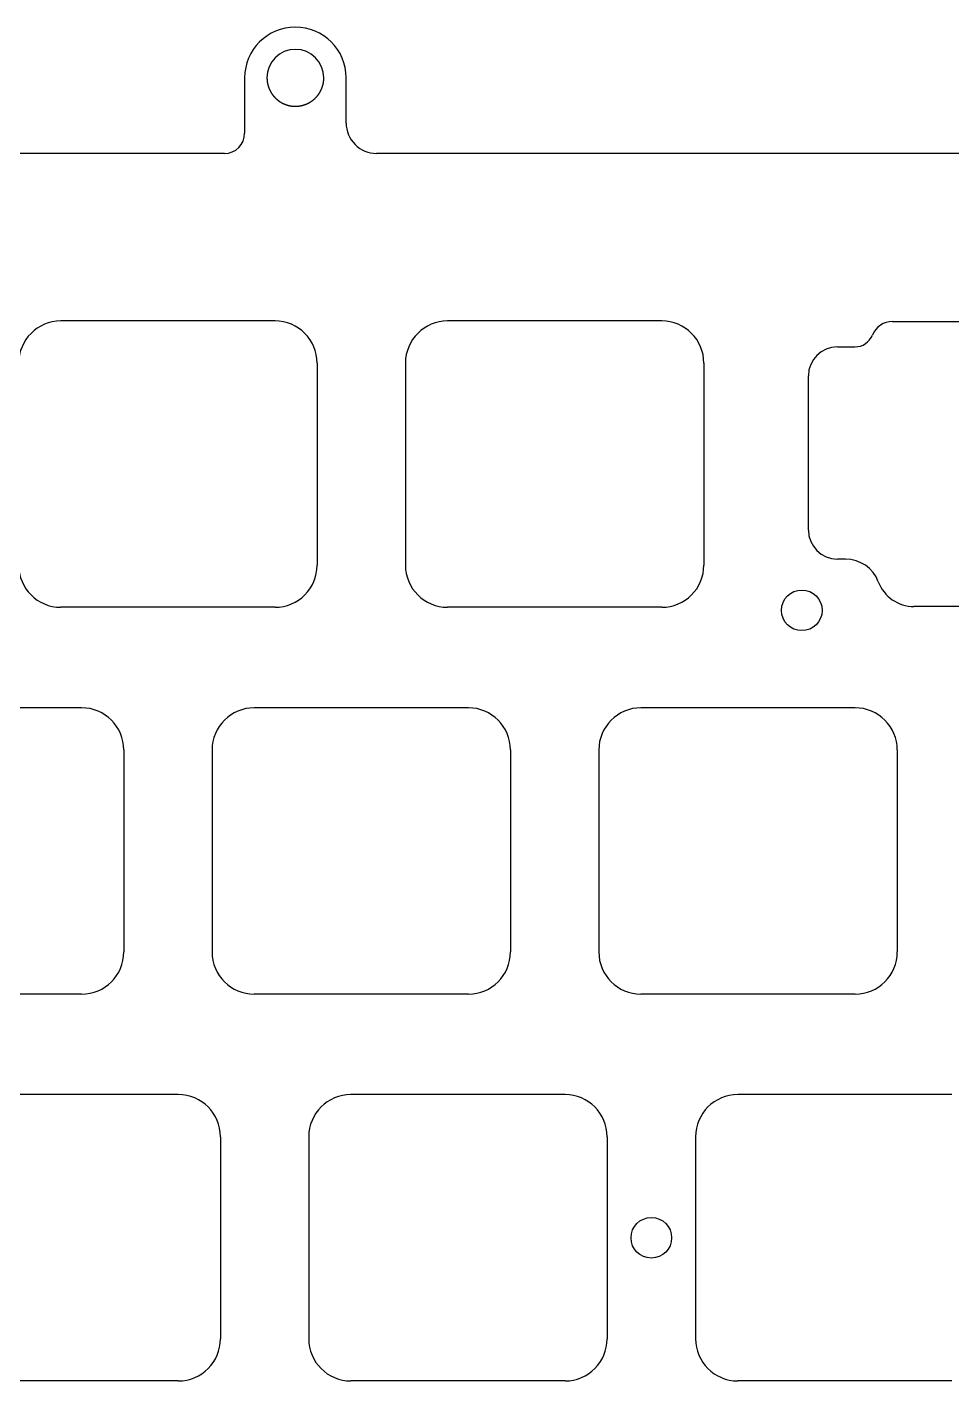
# Model space of a CAD drawing. Header units: millimetres. Extents: x -10 to 277, y -93 to 22.
# Drawn here: x 202.6 to 248.2, y -45.2 to 21.5 of the extents above; entities that cross this region are included whole.
import ezdxf

# ---------------------------------------------------------------- set-up
doc = ezdxf.new("R2010")
doc.units = ezdxf.units.MM
doc.layers.add('Edge.Cuts', color=53, linetype='CONTINUOUS', true_color=0xc8a339)

msp = doc.modelspace()

# ---------------------------------------------------------------- linework, layer by layer
at = {"layer": 'Edge.Cuts', "linetype": 'CONTINUOUS'}
for p, q in [((213.3295, 19.025023), (213.3295, 16.3)), ((214.4295, 19.025023), (214.42951, 19.019647)), ((214.42951, 19.019647), (214.42954, 19.01425)), ((214.42954, 19.01425), (214.429591, 19.008887)), ((214.429591, 19.008887), (214.429661, 19.003504)), ((214.429661, 19.003504), (214.429752, 18.998153)), ((214.429752, 18.998153), (214.429863, 18.992783)), ((214.429863, 18.992783), (214.429993, 18.987445)), ((214.429993, 18.987445), (214.430145, 18.982086)), ((214.430145, 18.982086), (214.430315, 18.976759)), ((214.430315, 18.976759), (214.430506, 18.971413)), ((214.430506, 18.971413), (214.430717, 18.966096)), ((214.430717, 18.966096), (214.430948, 18.960761)), ((214.430948, 18.960761), (214.431198, 18.955454)), ((214.431198, 18.955454), (214.43147, 18.950129)), ((214.43147, 18.950129), (214.43176, 18.944832)), ((214.43176, 18.944832), (214.432071, 18.939518)), ((214.432071, 18.939518), (214.432401, 18.93423)), ((214.432401, 18.93423), (214.432752, 18.928925)), ((214.432752, 18.928925), (214.433122, 18.923646)), ((214.433122, 18.923646), (214.433513, 18.91835)), ((214.433513, 18.91835), (214.433922, 18.913079)), ((214.433922, 18.913079), (214.434353, 18.907792)), ((214.434353, 18.907792), (214.434802, 18.902529)), ((214.434802, 18.902529), (214.435273, 18.89725)), ((214.435273, 18.89725), (214.435762, 18.891994)), ((214.435762, 18.891994), (214.436272, 18.886723)), ((214.436272, 18.886723), (214.436801, 18.881475)), ((214.436801, 18.881475), (214.437351, 18.876212)), ((214.437351, 18.876212), (214.437919, 18.87097)), ((214.437919, 18.87097), (214.43851, 18.865714)), ((214.43851, 18.865714), (214.439117, 18.86048)), ((214.439117, 18.86048), (214.439747, 18.85523)), ((214.439747, 18.85523), (214.440395, 18.850002)), ((214.440395, 18.850002), (214.441065, 18.844759)), ((214.441065, 18.844759), (214.441752, 18.839537)), ((214.441752, 18.839537), (214.442462, 18.8343)), ((214.442462, 18.8343), (214.443189, 18.829084)), ((214.443189, 18.829084), (214.443939, 18.823854)), ((214.443939, 18.823854), (214.444706, 18.818643)), ((214.444706, 18.818643), (214.445495, 18.813418)), ((214.445495, 18.813418), (214.446302, 18.808212)), ((214.446302, 18.808212), (214.447131, 18.802993)), ((214.447131, 18.802993), (214.447978, 18.797793)), ((214.447978, 18.797793), (214.448848, 18.792579)), ((214.448848, 18.792579), (214.449734, 18.787383)), ((214.449734, 18.787383), (214.450644, 18.782174)), ((214.450644, 18.782174), (214.45157, 18.776983)), ((214.45157, 18.776983), (214.45252, 18.771779)), ((214.45252, 18.771779), (214.453486, 18.766592)), ((214.453486, 18.766592), (214.454476, 18.761393)), ((214.454476, 18.761393), (214.455483, 18.75621)), ((214.455483, 18.75621), (214.456512, 18.751016)), ((214.456512, 18.751016), (214.457559, 18.745837)), ((214.457559, 18.745837), (214.458629, 18.740646)), ((214.458629, 18.740646), (214.459716, 18.735471)), ((214.459716, 18.735471), (214.460827, 18.730285)), ((214.460827, 18.730285), (214.461954, 18.725113)), ((214.461954, 18.725113), (214.463105, 18.719931)), ((214.463105, 18.719931), (214.464272, 18.714763)), ((214.464272, 18.714763), (214.465463, 18.709584)), ((214.465463, 18.709584), (214.466672, 18.704419)), ((214.466672, 18.704419), (214.467903, 18.699244)), ((214.467903, 18.699244), (214.469152, 18.694082)), ((214.469152, 18.694082), (214.470424, 18.68891)), ((214.470424, 18.68891), (214.471714, 18.683751)), ((214.471714, 18.683751), (214.473026, 18.678582)), ((214.473026, 18.678582), (214.474357, 18.673427)), ((214.474357, 18.673427), (214.47571, 18.66826)), ((217.182109, 18.663819), (217.184816, 18.674092)), ((217.184816, 18.674092), (217.187442, 18.68437)), ((217.187442, 18.68437), (217.189987, 18.694653)), ((217.189987, 18.694653), (217.192451, 18.704941)), ((217.192451, 18.704941), (217.194835, 18.715235)), ((217.194835, 18.715235), (217.197138, 18.725534)), ((217.197138, 18.725534), (217.199361, 18.73584)), ((217.199361, 18.73584), (217.201505, 18.746152)), ((217.201505, 18.746152), (217.203568, 18.75647)), ((217.203568, 18.75647), (217.205552, 18.766796)), ((217.205552, 18.766796), (217.207456, 18.777129)), ((217.207456, 18.777129), (217.20928, 18.78747)), ((217.20928, 18.78747), (217.211026, 18.797819)), ((217.211026, 18.797819), (217.212692, 18.808177)), ((217.212692, 18.808177), (217.214279, 18.818543)), ((217.214279, 18.818543), (217.215787, 18.828919)), ((217.215787, 18.828919), (217.217216, 18.839305)), ((217.217216, 18.839305), (217.218567, 18.849701)), ((217.218567, 18.849701), (217.219838, 18.860108)), ((217.219838, 18.860108), (217.221031, 18.870527)), ((217.221031, 18.870527), (217.222146, 18.880957)), ((217.222146, 18.880957), (217.223181, 18.891399)), ((217.223181, 18.891399), (217.224139, 18.901855)), ((217.224139, 18.901855), (217.225017, 18.912324)), ((217.225017, 18.912324), (217.225817, 18.922807)), ((217.225817, 18.922807), (217.226539, 18.933305)), ((217.226539, 18.933305), (217.227182, 18.943818)), ((217.227182, 18.943818), (217.227747, 18.954348)), ((217.227747, 18.954348), (217.228233, 18.964895)), ((217.228233, 18.964895), (217.22864, 18.97546)), ((217.22864, 18.97546), (217.228969, 18.986044)), ((217.228969, 18.986044), (217.229219, 18.996647)), ((217.229219, 18.996647), (217.22939, 19.007272)), ((217.22939, 19.007272), (217.229482, 19.017919)), ((217.229482, 19.017919), (217.2295, 19.025023)), ((218.3295, 16.8), (218.3295, 19.025023)), ((214.47571, 18.66826), (214.477081, 18.663107)), ((214.477081, 18.663107), (214.478476, 18.657944)), ((214.478476, 18.657944), (214.479887, 18.652793)), ((214.479887, 18.652793), (214.481323, 18.647633)), ((214.481323, 18.647633), (214.482776, 18.642484)), ((214.482776, 18.642484), (214.484252, 18.637326)), ((214.484252, 18.637326), (214.4855, 18.633023)), ((214.4855, 18.633023), (214.486993, 18.627938)), ((214.486993, 18.627938), (214.488511, 18.622844)), ((214.488511, 18.622844), (214.490043, 18.617769)), ((214.490043, 18.617769), (214.4916, 18.612685)), ((214.4916, 18.612685), (214.493171, 18.607621)), ((214.493171, 18.607621), (214.494766, 18.602548)), ((214.494766, 18.602548), (214.496376, 18.597495)), ((214.496376, 18.597495), (214.498009, 18.592433)), ((214.498009, 18.592433), (214.499657, 18.587392)), ((214.499657, 18.587392), (214.501329, 18.582343)), ((214.501329, 18.582343), (214.503016, 18.577314)), ((214.503016, 18.577314), (214.504726, 18.572277)), ((214.504726, 18.572277), (214.506451, 18.567261)), ((214.506451, 18.567261), (214.508199, 18.562238)), ((214.508199, 18.562238), (214.509961, 18.557235)), ((214.509961, 18.557235), (214.511748, 18.552225)), ((214.511748, 18.552225), (214.513548, 18.547236)), ((214.513548, 18.547236), (214.515372, 18.542241)), ((214.515372, 18.542241), (214.517209, 18.537266)), ((214.517209, 18.537266), (214.519071, 18.532285)), ((214.519071, 18.532285), (214.520946, 18.527324)), ((214.520946, 18.527324), (214.522845, 18.522358)), ((214.522845, 18.522358), (214.524757, 18.517413)), ((214.524757, 18.517413), (214.526693, 18.512462)), ((214.526693, 18.512462), (214.528643, 18.507532)), ((214.528643, 18.507532), (214.530616, 18.502597)), ((214.530616, 18.502597), (214.532603, 18.497683)), ((214.532603, 18.497683), (214.534613, 18.492764)), ((214.534613, 18.492764), (214.536636, 18.487865)), ((214.536636, 18.487865), (214.538683, 18.482963)), ((214.538683, 18.482963), (214.540743, 18.478081)), ((214.540743, 18.478081), (214.542827, 18.473195)), ((214.542827, 18.473195), (214.544923, 18.468329)), ((214.544923, 18.468329), (214.547043, 18.46346)), ((214.547043, 18.46346), (214.549176, 18.458612)), ((214.549176, 18.458612), (214.551333, 18.45376)), ((214.551333, 18.45376), (214.553502, 18.448929)), ((214.553502, 18.448929), (214.555695, 18.444095)), ((214.555695, 18.444095), (214.5579, 18.439281)), ((214.5579, 18.439281), (214.560129, 18.434465)), ((214.560129, 18.434465), (214.562371, 18.429669)), ((214.562371, 18.429669), (214.564635, 18.42487)), ((214.564635, 18.42487), (214.566913, 18.420092)), ((214.566913, 18.420092), (214.569214, 18.415312)), ((214.569214, 18.415312), (214.571527, 18.410552)), ((214.571527, 18.410552), (214.573863, 18.405791)), ((214.573863, 18.405791), (214.576212, 18.401049)), ((214.576212, 18.401049), (214.578584, 18.396306)), ((214.578584, 18.396306), (214.580969, 18.391583)), ((214.580969, 18.391583), (214.583376, 18.386859)), ((214.583376, 18.386859), (214.585796, 18.382155)), ((214.585796, 18.382155), (214.58824, 18.37745)), ((214.58824, 18.37745), (214.590695, 18.372765)), ((214.590695, 18.372765), (214.593173, 18.368078)), ((214.593173, 18.368078), (214.595664, 18.363412)), ((214.595664, 18.363412), (214.598178, 18.358746)), ((214.598178, 18.358746), (214.600704, 18.354099)), ((214.600704, 18.354099), (214.603253, 18.349452)), ((214.603253, 18.349452), (214.605813, 18.344825)), ((214.605813, 18.344825), (214.608398, 18.340197)), ((214.608398, 18.340197), (214.610993, 18.335589)), ((214.610993, 18.335589), (214.613612, 18.330982)), ((214.613612, 18.330982), (214.616243, 18.326394)), ((214.616243, 18.326394), (214.618897, 18.321806)), ((214.618897, 18.321806), (214.621563, 18.317238)), ((214.621563, 18.317238), (214.624252, 18.31267)), ((214.624252, 18.31267), (214.626952, 18.308122)), ((214.626952, 18.308122), (214.629676, 18.303575)), ((214.629676, 18.303575), (214.632411, 18.299046)), ((214.632411, 18.299046), (214.63517, 18.294519)), ((214.63517, 18.294519), (214.63794, 18.290011)), ((214.63794, 18.290011), (214.640733, 18.285505)), ((214.640733, 18.285505), (214.643537, 18.281017)), ((214.643537, 18.281017), (214.646365, 18.276531)), ((214.646365, 18.276531), (214.649204, 18.272063)), ((214.649204, 18.272063), (214.652066, 18.267598)), ((214.652066, 18.267598), (214.65494, 18.263151)), ((214.65494, 18.263151), (214.657836, 18.258706)), ((214.657836, 18.258706), (214.660744, 18.25428)), ((214.660744, 18.25428), (214.663675, 18.249856)), ((214.663675, 18.249856), (214.666618, 18.24545)), ((214.666618, 18.24545), (214.669583, 18.241047)), ((214.669583, 18.241047), (214.67256, 18.236662)), ((214.67256, 18.236662), (214.67556, 18.23228)), ((214.67556, 18.23228), (214.678572, 18.227916)), ((214.678572, 18.227916), (214.681606, 18.223554)), ((214.681606, 18.223554), (214.684651, 18.219211)), ((214.684651, 18.219211), (214.68772, 18.214871)), ((214.68772, 18.214871), (214.6908, 18.210549)), ((214.6908, 18.210549), (214.693902, 18.20623)), ((214.693902, 18.20623), (214.697017, 18.201929)), ((214.697017, 18.201929), (214.700154, 18.19763)), ((214.700154, 18.19763), (214.703302, 18.19335)), ((214.703302, 18.19335), (214.706473, 18.189074)), ((214.706473, 18.189074), (214.7095, 18.185023)), ((214.7095, 18.185023), (214.712627, 18.18087)), ((214.712627, 18.18087), (214.715777, 18.17672)), ((214.715777, 18.17672), (214.718944, 18.172582)), ((214.718944, 18.172582), (214.722133, 18.168447)), ((214.722133, 18.168447), (214.725338, 18.164323)), ((214.725338, 18.164323), (214.728566, 18.160204)), ((214.728566, 18.160204), (214.73181, 18.156097)), ((214.73181, 18.156097), (214.735075, 18.151994)), ((214.735075, 18.151994), (214.738357, 18.147904)), ((214.738357, 18.147904), (214.74166, 18.143818)), ((214.74166, 18.143818), (214.744979, 18.139745)), ((214.744979, 18.139745), (214.74832, 18.135678)), ((214.74832, 18.135678), (214.751675, 18.131623)), ((214.751675, 18.131623), (214.755052, 18.127574)), ((214.755052, 18.127574), (214.758443, 18.123539)), ((214.758443, 18.123539), (214.761856, 18.11951)), ((214.761856, 18.11951), (214.765283, 18.115495)), ((214.765283, 18.115495), (214.768732, 18.111486)), ((214.768732, 18.111486), (214.772194, 18.107492)), ((214.772194, 18.107492), (214.775677, 18.103503)), ((214.775677, 18.103503), (214.779174, 18.09953)), ((214.779174, 18.09953), (214.782692, 18.095564)), ((214.782692, 18.095564), (214.786222, 18.091613)), ((214.786222, 18.091613), (214.789774, 18.087669)), ((214.789774, 18.087669), (214.793338, 18.083741)), ((214.793338, 18.083741), (214.796923, 18.079819)), ((214.796923, 18.079819), (214.80052, 18.075915)), ((214.80052, 18.075915), (214.804138, 18.072017)), ((214.804138, 18.072017), (214.807767, 18.068136)), ((214.807767, 18.068136), (214.811417, 18.064263)), ((214.811417, 18.064263), (214.815078, 18.060406)), ((214.815078, 18.060406), (214.81876, 18.056558)), ((214.81876, 18.056558), (214.822453, 18.052727)), ((214.822453, 18.052727), (214.826166, 18.048904)), ((214.826166, 18.048904), (214.829889, 18.045098)), ((214.829889, 18.045098), (214.833633, 18.041301)), ((214.833633, 18.041301), (214.837387, 18.037522)), ((214.837387, 18.037522), (214.841161, 18.033751)), ((214.841161, 18.033751), (214.844945, 18.029999)), ((214.844945, 18.029999), (214.848748, 18.026256)), ((214.848748, 18.026256), (214.852562, 18.022531)), ((214.852562, 18.022531), (214.856395, 18.018814)), ((214.856395, 18.018814), (214.860237, 18.015117)), ((214.860237, 18.015117), (214.864098, 18.011429)), ((214.864098, 18.011429), (214.867969, 18.00776)), ((214.867969, 18.00776), (214.871859, 18.004101)), ((214.871859, 18.004101), (214.875757, 18.000461)), ((216.780325, 17.997754), (216.788112, 18.005012)), ((216.788112, 18.005012), (216.795845, 18.012328)), ((216.795845, 18.012328), (216.803521, 18.0197)), ((216.803521, 18.0197), (216.81114, 18.027128)), ((216.81114, 18.027128), (216.818701, 18.03461)), ((216.818701, 18.03461), (216.826202, 18.042146)), ((216.826202, 18.042146), (216.833644, 18.049735)), ((216.833644, 18.049735), (216.841024, 18.057375)), ((216.841024, 18.057375), (216.848342, 18.065066)), ((216.848342, 18.065066), (216.855597, 18.072806)), ((216.855597, 18.072806), (216.862788, 18.080595)), ((216.862788, 18.080595), (216.869914, 18.08843)), ((216.869914, 18.08843), (216.876973, 18.096311)), ((216.876973, 18.096311), (216.883965, 18.104237)), ((216.883965, 18.104237), (216.890889, 18.112205)), ((216.890889, 18.112205), (216.897743, 18.120216)), ((216.897743, 18.120216), (216.904527, 18.128266)), ((216.904527, 18.128266), (216.911239, 18.136356)), ((216.911239, 18.136356), (216.917879, 18.144483)), ((216.917879, 18.144483), (216.924445, 18.152646)), ((216.924445, 18.152646), (216.930936, 18.160843)), ((216.930936, 18.160843), (216.937352, 18.169073)), ((216.937352, 18.169073), (216.943691, 18.177335)), ((216.943691, 18.177335), (216.9495, 18.185023)), ((216.9495, 18.185023), (216.95583, 18.19353)), ((216.95583, 18.19353), (216.962092, 18.202078)), ((216.962092, 18.202078), (216.968286, 18.210669)), ((216.968286, 18.210669), (216.974411, 18.2193)), ((216.974411, 18.2193), (216.980468, 18.227973)), ((216.980468, 18.227973), (216.986457, 18.236687)), ((216.986457, 18.236687), (216.992377, 18.245443)), ((216.992377, 18.245443), (216.998228, 18.254239)), ((216.998228, 18.254239), (217.004011, 18.263075)), ((217.004011, 18.263075), (217.009725, 18.271953)), ((217.009725, 18.271953), (217.015371, 18.28087)), ((217.015371, 18.28087), (217.020947, 18.289828)), ((217.020947, 18.289828), (217.026455, 18.298826)), ((217.026455, 18.298826), (217.031893, 18.307863)), ((217.031893, 18.307863), (217.037262, 18.31694)), ((217.037262, 18.31694), (217.042562, 18.326057)), ((217.042562, 18.326057), (217.047793, 18.335212)), ((217.047793, 18.335212), (217.052953, 18.344406)), ((217.052953, 18.344406), (217.058045, 18.353638)), ((217.058045, 18.353638), (217.063066, 18.362909)), ((217.063066, 18.362909), (217.068017, 18.372218)), ((217.068017, 18.372218), (217.072898, 18.381564)), ((217.072898, 18.381564), (217.077708, 18.390947)), ((217.077708, 18.390947), (217.082448, 18.400367)), ((217.082448, 18.400367), (217.087117, 18.409824)), ((217.087117, 18.409824), (217.091715, 18.419316)), ((217.091715, 18.419316), (217.096242, 18.428845)), ((217.096242, 18.428845), (217.100697, 18.438408)), ((217.100697, 18.438408), (217.105081, 18.448006)), ((217.105081, 18.448006), (217.109392, 18.457639)), ((217.109392, 18.457639), (217.113632, 18.467305)), ((217.113632, 18.467305), (217.117799, 18.477004)), ((217.117799, 18.477004), (217.121894, 18.486736)), ((217.121894, 18.486736), (217.125915, 18.4965)), ((217.125915, 18.4965), (217.129864, 18.506295)), ((217.129864, 18.506295), (217.133739, 18.516121)), ((217.133739, 18.516121), (217.13754, 18.525976)), ((217.13754, 18.525976), (217.141268, 18.535861)), ((217.141268, 18.535861), (217.144921, 18.545775)), ((217.144921, 18.545775), (217.148499, 18.555716)), ((217.148499, 18.555716), (217.152002, 18.565684)), ((217.152002, 18.565684), (217.15543, 18.575677)), ((217.15543, 18.575677), (217.158783, 18.585696)), ((217.158783, 18.585696), (217.16206, 18.595739)), ((217.16206, 18.595739), (217.16526, 18.605804)), ((217.16526, 18.605804), (217.168384, 18.615891)), ((217.168384, 18.615891), (217.171431, 18.625999)), ((217.171431, 18.625999), (217.1735, 18.633023)), ((217.1735, 18.633023), (217.176451, 18.643284)), ((217.176451, 18.643284), (217.179321, 18.65355)), ((217.179321, 18.65355), (217.182109, 18.663819)), ((214.875757, 18.000461), (214.879675, 17.99683)), ((214.879675, 17.99683), (214.883601, 17.993219)), ((214.883601, 17.993219), (214.887546, 17.989618)), ((214.887546, 17.989618), (214.891499, 17.986036)), ((214.891499, 17.986036), (214.895471, 17.982465)), ((214.895471, 17.982465), (214.899451, 17.978914)), ((214.899451, 17.978914), (214.903449, 17.975372)), ((214.903449, 17.975372), (214.907455, 17.971852)), ((214.907455, 17.971852), (214.911479, 17.968341)), ((214.911479, 17.968341), (214.915511, 17.964851)), ((214.915511, 17.964851), (214.91956, 17.961371)), ((214.91956, 17.961371), (214.923617, 17.957912)), ((214.923617, 17.957912), (214.927692, 17.954464)), ((214.927692, 17.954464), (214.931773, 17.951037)), ((214.931773, 17.951037), (214.935873, 17.94762)), ((214.935873, 17.94762), (214.939979, 17.944224)), ((214.939979, 17.944224), (214.944103, 17.94084)), ((214.944103, 17.94084), (214.948233, 17.937476)), ((214.948233, 17.937476), (214.95238, 17.934124)), ((214.95238, 17.934124), (214.956534, 17.930793)), ((214.956534, 17.930793), (214.960705, 17.927474)), ((214.960705, 17.927474), (214.964882, 17.924176)), ((214.964882, 17.924176), (214.969076, 17.920889)), ((214.969076, 17.920889), (214.973275, 17.917624)), ((214.973275, 17.917624), (214.977492, 17.914371)), ((214.977492, 17.914371), (214.981714, 17.911139)), ((214.981714, 17.911139), (214.985953, 17.907919)), ((214.985953, 17.907919), (214.990197, 17.904721)), ((214.990197, 17.904721), (214.994458, 17.901535)), ((214.994458, 17.901535), (214.998724, 17.89837)), ((214.998724, 17.89837), (215.003007, 17.895218)), ((215.003007, 17.895218), (215.007293, 17.892088)), ((215.007293, 17.892088), (215.011597, 17.88897)), ((215.011597, 17.88897), (215.015905, 17.885874)), ((215.015905, 17.885874), (215.02023, 17.882791)), ((215.02023, 17.882791), (215.024558, 17.879729)), ((215.024558, 17.879729), (215.028904, 17.876681)), ((215.028904, 17.876681), (215.033252, 17.873654)), ((215.033252, 17.873654), (215.037618, 17.87064)), ((215.037618, 17.87064), (215.041986, 17.867648)), ((215.041986, 17.867648), (215.046372, 17.86467)), ((215.046372, 17.86467), (215.05076, 17.861713)), ((215.05076, 17.861713), (215.055165, 17.858769)), ((215.055165, 17.858769), (215.059572, 17.855848)), ((215.059572, 17.855848), (215.063996, 17.85294)), ((215.063996, 17.85294), (215.068423, 17.850054)), ((215.068423, 17.850054), (215.072866, 17.847182)), ((215.072866, 17.847182), (215.077311, 17.844331)), ((215.077311, 17.844331), (215.081773, 17.841495)), ((215.081773, 17.841495), (215.086237, 17.83868)), ((215.086237, 17.83868), (215.090716, 17.83588)), ((215.090716, 17.83588), (215.095199, 17.833101)), ((215.095199, 17.833101), (215.099696, 17.830336)), ((215.099696, 17.830336), (215.104196, 17.827594)), ((215.104196, 17.827594), (215.108712, 17.824866)), ((215.108712, 17.824866), (215.113229, 17.822159)), ((215.113229, 17.822159), (215.117762, 17.819467)), ((215.117762, 17.819467), (215.122297, 17.816797)), ((215.122297, 17.816797), (215.126847, 17.814141)), ((215.126847, 17.814141), (215.131399, 17.811508)), ((215.131399, 17.811508), (215.135966, 17.808889)), ((215.135966, 17.808889), (215.140535, 17.806292)), ((215.140535, 17.806292), (215.145119, 17.803709)), ((215.145119, 17.803709), (215.149704, 17.801149)), ((215.149704, 17.801149), (215.154305, 17.798603)), ((215.154305, 17.798603), (215.158907, 17.79608)), ((215.158907, 17.79608), (215.163523, 17.793571)), ((215.163523, 17.793571), (215.170676, 17.789729)), ((215.170676, 17.789729), (215.17532, 17.787264)), ((215.17532, 17.787264), (215.179977, 17.784814)), ((215.179977, 17.784814), (215.184646, 17.78238)), ((215.184646, 17.78238), (215.189328, 17.779963)), ((215.189328, 17.779963), (215.194021, 17.777562)), ((215.194021, 17.777562), (215.198727, 17.775177)), ((215.198727, 17.775177), (215.203443, 17.77281)), ((215.203443, 17.77281), (215.208172, 17.770458)), ((215.208172, 17.770458), (215.212911, 17.768124)), ((215.212911, 17.768124), (215.217663, 17.765806)), ((215.217663, 17.765806), (215.222424, 17.763505)), ((215.222424, 17.763505), (215.227197, 17.761221)), ((215.227197, 17.761221), (215.231979, 17.758955)), ((215.231979, 17.758955), (215.236774, 17.756705)), ((215.236774, 17.756705), (215.241576, 17.754474)), ((215.241576, 17.754474), (215.246391, 17.752258)), ((215.246391, 17.752258), (215.251214, 17.750062)), ((215.251214, 17.750062), (215.256048, 17.747882)), ((215.256048, 17.747882), (215.26089, 17.74572)), ((215.26089, 17.74572), (215.265744, 17.743575)), ((215.265744, 17.743575), (215.270604, 17.74145)), ((215.270604, 17.74145), (215.275476, 17.73934)), ((215.275476, 17.73934), (215.280354, 17.737251)), ((215.280354, 17.737251), (215.285243, 17.735178)), ((215.285243, 17.735178), (215.290138, 17.733124)), ((215.290138, 17.733124), (215.295045, 17.731087)), ((215.295045, 17.731087), (215.299956, 17.72907)), ((215.299956, 17.72907), (215.304879, 17.72707)), ((215.304879, 17.72707), (215.309806, 17.72509)), ((215.309806, 17.72509), (215.314744, 17.723127)), ((215.314744, 17.723127), (215.319687, 17.721183)), ((215.319687, 17.721183), (215.32464, 17.719258)), ((215.32464, 17.719258), (215.329597, 17.717352)), ((215.329597, 17.717352), (215.334564, 17.715463)), ((215.334564, 17.715463), (215.339534, 17.713595)), ((215.339534, 17.713595), (215.344515, 17.711744)), ((215.344515, 17.711744), (215.349499, 17.709914)), ((215.349499, 17.709914), (215.354493, 17.708101)), ((215.354493, 17.708101), (215.359489, 17.706309)), ((215.359489, 17.706309), (215.364495, 17.704534)), ((215.364495, 17.704534), (215.369503, 17.70278)), ((215.369503, 17.70278), (215.37452, 17.701044)), ((215.37452, 17.701044), (215.379539, 17.699329)), ((215.379539, 17.699329), (215.384568, 17.697631)), ((215.384568, 17.697631), (215.389598, 17.695954)), ((215.389598, 17.695954), (215.394637, 17.694295)), ((215.394637, 17.694295), (215.399676, 17.692658)), ((215.399676, 17.692658), (215.404725, 17.691038)), ((215.404725, 17.691038), (215.409774, 17.689439)), ((215.409774, 17.689439), (215.414831, 17.687858)), ((215.414831, 17.687858), (215.419889, 17.686299)), ((215.419889, 17.686299), (215.424955, 17.684758)), ((215.424955, 17.684758), (215.430021, 17.683237)), ((215.430021, 17.683237), (215.435095, 17.681736)), ((215.435095, 17.681736), (215.440168, 17.680255)), ((215.440168, 17.680255), (215.445249, 17.678793)), ((215.445249, 17.678793), (215.450329, 17.677352)), ((215.450329, 17.677352), (215.455417, 17.67593)), ((215.455417, 17.67593), (215.460504, 17.674529)), ((215.460504, 17.674529), (215.465598, 17.673146)), ((215.465598, 17.673146), (215.47069, 17.671785)), ((215.47069, 17.671785), (215.47579, 17.670442)), ((215.47579, 17.670442), (215.484884, 17.6681)), ((215.484884, 17.6681), (215.495077, 17.665553)), ((215.495077, 17.665553), (215.505303, 17.663079)), ((215.505303, 17.663079), (215.515561, 17.660681)), ((215.515561, 17.660681), (215.525849, 17.658358)), ((215.525849, 17.658358), (215.536165, 17.65611)), ((215.536165, 17.65611), (215.546509, 17.653938)), ((215.546509, 17.653938), (215.556878, 17.651842)), ((215.556878, 17.651842), (215.562072, 17.650823)), ((215.562072, 17.650823), (215.567272, 17.649824)), ((215.567272, 17.649824), (215.572477, 17.648843)), ((215.572477, 17.648843), (215.577688, 17.647882)), ((215.577688, 17.647882), (215.582904, 17.64694)), ((215.582904, 17.64694), (215.588126, 17.646018)), ((215.588126, 17.646018), (215.593352, 17.645115)), ((215.593352, 17.645115), (215.598583, 17.644232)), ((215.598583, 17.644232), (215.603819, 17.643368)), ((215.603819, 17.643368), (215.609059, 17.642523)), ((215.609059, 17.642523), (215.614303, 17.641698)), ((215.614303, 17.641698), (215.619551, 17.640893)), ((215.619551, 17.640893), (215.624803, 17.640108)), ((215.624803, 17.640108), (215.630059, 17.639342)), ((215.630059, 17.639342), (215.635318, 17.638596)), ((215.635318, 17.638596), (215.64058, 17.637869)), ((215.64058, 17.637869), (215.645845, 17.637163)), ((215.645845, 17.637163), (215.651114, 17.636476)), ((215.651114, 17.636476), (215.656384, 17.635809)), ((215.656384, 17.635809), (215.661658, 17.635162)), ((215.661658, 17.635162), (215.666933, 17.634535)), ((215.666933, 17.634535), (215.672212, 17.633927)), ((215.672212, 17.633927), (215.677491, 17.63334)), ((215.677491, 17.63334), (215.682773, 17.632773)), ((215.682773, 17.632773), (215.688055, 17.632225)), ((215.688055, 17.632225), (215.69334, 17.631697)), ((215.69334, 17.631697), (215.698625, 17.63119)), ((215.698625, 17.63119), (215.703913, 17.630702)), ((215.703913, 17.630702), (215.709199, 17.630235)), ((215.709199, 17.630235), (215.714488, 17.629787)), ((215.714488, 17.629787), (215.719776, 17.62936)), ((215.719776, 17.62936), (215.725066, 17.628953)), ((215.725066, 17.628953), (215.730353, 17.628565)), ((215.730353, 17.628565), (215.735643, 17.628198)), ((215.735643, 17.628198), (215.740931, 17.627851)), ((215.740931, 17.627851), (215.74622, 17.627524)), ((215.74622, 17.627524), (215.751506, 17.627217)), ((215.751506, 17.627217), (215.756794, 17.62693)), ((215.756794, 17.62693), (215.762078, 17.626663)), ((215.762078, 17.626663), (215.767364, 17.626417)), ((215.767364, 17.626417), (215.772646, 17.62619)), ((215.772646, 17.62619), (215.777929, 17.625984)), ((215.777929, 17.625984), (215.783207, 17.625797)), ((215.783207, 17.625797), (215.788486, 17.625631)), ((215.788486, 17.625631), (215.793761, 17.625485)), ((215.793761, 17.625485), (215.799036, 17.625359)), ((215.799036, 17.625359), (215.804306, 17.625253)), ((215.804306, 17.625253), (215.809576, 17.625167)), ((215.809576, 17.625167), (215.814841, 17.625101)), ((215.814841, 17.625101), (215.820106, 17.625055)), ((215.820106, 17.625055), (215.8295, 17.625023)), ((215.8295, 17.625023), (215.840005, 17.625063)), ((215.840005, 17.625063), (215.850522, 17.625183)), ((215.850522, 17.625183), (215.86105, 17.625383)), ((215.86105, 17.625383), (215.871588, 17.625663)), ((215.871588, 17.625663), (215.882135, 17.626024)), ((215.882135, 17.626024), (215.892689, 17.626464)), ((215.892689, 17.626464), (215.903249, 17.626985)), ((215.903249, 17.626985), (215.913813, 17.627586)), ((215.913813, 17.627586), (215.92438, 17.628268)), ((215.92438, 17.628268), (215.934949, 17.629029)), ((215.934949, 17.629029), (215.945518, 17.629871)), ((215.945518, 17.629871), (215.956085, 17.630793)), ((215.956085, 17.630793), (215.966649, 17.631795)), ((215.966649, 17.631795), (215.97721, 17.632877)), ((215.97721, 17.632877), (215.987764, 17.634038)), ((215.987764, 17.634038), (215.998311, 17.635279)), ((215.998311, 17.635279), (216.00885, 17.6366)), ((216.00885, 17.6366), (216.019378, 17.638)), ((216.019378, 17.638), (216.029894, 17.639479)), ((216.029894, 17.639479), (216.040397, 17.641037)), ((216.040397, 17.641037), (216.050885, 17.642674)), ((216.050885, 17.642674), (216.061357, 17.644389)), ((216.061357, 17.644389), (216.066587, 17.645276)), ((216.066587, 17.645276), (216.071812, 17.646182)), ((216.071812, 17.646182), (216.077032, 17.647108)), ((216.077032, 17.647108), (216.082247, 17.648053)), ((216.082247, 17.648053), (216.087456, 17.649018)), ((216.087456, 17.649018), (216.092661, 17.650002)), ((216.092661, 17.650002), (216.09786, 17.651005)), ((216.09786, 17.651005), (216.103053, 17.652027)), ((216.103053, 17.652027), (216.10824, 17.653069)), ((216.10824, 17.653069), (216.113421, 17.65413)), ((216.113421, 17.65413), (216.118595, 17.65521)), ((216.118595, 17.65521), (216.123764, 17.656309)), ((216.123764, 17.656309), (216.128925, 17.657427)), ((216.128925, 17.657427), (216.13408, 17.658564)), ((216.13408, 17.658564), (216.139227, 17.65972)), ((216.139227, 17.65972), (216.144367, 17.660895)), ((216.144367, 17.660895), (216.1495, 17.662088)), ((216.1495, 17.662088), (216.154626, 17.663301)), ((216.154626, 17.663301), (216.159743, 17.664532)), ((216.159743, 17.664532), (216.164852, 17.665782)), ((216.164852, 17.665782), (216.174115, 17.6681)), ((216.174115, 17.6681), (216.184295, 17.670727)), ((216.184295, 17.670727), (216.194466, 17.673433)), ((216.194466, 17.673433), (216.204625, 17.67622)), ((216.204625, 17.67622), (216.214773, 17.679085)), ((216.214773, 17.679085), (216.224906, 17.682031)), ((216.224906, 17.682031), (216.235026, 17.685055)), ((216.235026, 17.685055), (216.245129, 17.688157)), ((216.245129, 17.688157), (216.255216, 17.691338)), ((216.255216, 17.691338), (216.265285, 17.694597)), ((216.265285, 17.694597), (216.275334, 17.697934)), ((216.275334, 17.697934), (216.285363, 17.701349)), ((216.285363, 17.701349), (216.295371, 17.70484)), ((216.295371, 17.70484), (216.305355, 17.708408)), ((216.305355, 17.708408), (216.315315, 17.712052)), ((216.315315, 17.712052), (216.325249, 17.715771)), ((216.325249, 17.715771), (216.335156, 17.719566)), ((216.335156, 17.719566), (216.345035, 17.723436)), ((216.345035, 17.723436), (216.354885, 17.72738)), ((216.354885, 17.72738), (216.364704, 17.731397)), ((216.364704, 17.731397), (216.374491, 17.735488)), ((216.374491, 17.735488), (216.384244, 17.739651)), ((216.384244, 17.739651), (216.393962, 17.743886)), ((216.393962, 17.743886), (216.403644, 17.748193)), ((216.403644, 17.748193), (216.413288, 17.75257)), ((216.413288, 17.75257), (216.422893, 17.757017)), ((216.422893, 17.757017), (216.432458, 17.761534)), ((216.432458, 17.761534), (216.441981, 17.766119)), ((216.441981, 17.766119), (216.451461, 17.770772)), ((216.451461, 17.770772), (216.460896, 17.775492)), ((216.460896, 17.775492), (216.470285, 17.780279)), ((216.470285, 17.780279), (216.479626, 17.785131)), ((216.479626, 17.785131), (216.488323, 17.789729)), ((216.488323, 17.789729), (216.49754, 17.79469)), ((216.49754, 17.79469), (216.506724, 17.799724)), ((216.506724, 17.799724), (216.515877, 17.804831)), ((216.515877, 17.804831), (216.524995, 17.810011)), ((216.524995, 17.810011), (216.534081, 17.815264)), ((216.534081, 17.815264), (216.543132, 17.82059)), ((216.543132, 17.82059), (216.552149, 17.825987)), ((216.552149, 17.825987), (216.561131, 17.831457)), ((216.561131, 17.831457), (216.570077, 17.836998)), ((216.570077, 17.836998), (216.578987, 17.842611)), ((216.578987, 17.842611), (216.587861, 17.848295)), ((216.587861, 17.848295), (216.596697, 17.85405)), ((216.596697, 17.85405), (216.605495, 17.859876)), ((216.605495, 17.859876), (216.614255, 17.865772)), ((216.614255, 17.865772), (216.622976, 17.871738)), ((216.622976, 17.871738), (216.631657, 17.877773)), ((216.631657, 17.877773), (216.640297, 17.883877)), ((216.640297, 17.883877), (216.648897, 17.89005)), ((216.648897, 17.89005), (216.657455, 17.896292)), ((216.657455, 17.896292), (216.665971, 17.902601)), ((216.665971, 17.902601), (216.674444, 17.908978)), ((216.674444, 17.908978), (216.682873, 17.915421)), ((216.682873, 17.915421), (216.691257, 17.921931)), ((216.691257, 17.921931), (216.699597, 17.928507)), ((216.699597, 17.928507), (216.70789, 17.935148)), ((216.70789, 17.935148), (216.716136, 17.941854)), ((216.716136, 17.941854), (216.724335, 17.948624)), ((216.724335, 17.948624), (216.732485, 17.955458)), ((216.732485, 17.955458), (216.740587, 17.962354)), ((216.740587, 17.962354), (216.748638, 17.969313)), ((216.748638, 17.969313), (216.756638, 17.976333)), ((216.756638, 17.976333), (216.764586, 17.983413)), ((216.764586, 17.983413), (216.772482, 17.990554)), ((216.772482, 17.990554), (216.780325, 17.997754)), ((212.3295, 15.3), (54.3705, 15.3)), ((270.6, 15.3), (219.8295, 15.3)), ((214.825, 7.05), (204.275, 7.05)), ((233.875, 7.05), (223.325, 7.05)), ((216.9, 4.975), (216.9, -4.975)), ((221.25, 4.975), (221.25, -4.975)), ((235.95, 4.975), (235.95, -4.975)), ((214.825, -7.05), (204.275, -7.05)), ((233.875, -7.05), (223.325, -7.05)), ((205.3, -12), (194.75, -12)), ((224.35, -12), (213.8, -12)), ((243.4, -12), (232.85, -12)), ((207.375, -14.075), (207.375, -24.025)), ((211.725, -14.075), (211.725, -24.025)), ((226.425, -14.075), (226.425, -24.025)), ((230.775, -14.075), (230.775, -24.025)), ((245.475, -14.075), (245.475, -24.025)), ((205.3, -26.1), (194.75, -26.1)), ((224.35, -26.1), (213.8, -26.1)), ((243.4, -26.1), (232.85, -26.1)), ((210.0625, -31.05), (199.5125, -31.05)), ((229.1125, -31.05), (218.5625, -31.05)), ((212.1375, -33.125), (212.1375, -43.075)), ((216.4875, -33.125), (216.4875, -43.075)), ((231.1875, -33.125), (231.1875, -43.075)), ((210.0625, -45.15), (199.5125, -45.15)), ((229.1125, -45.15), (218.5625, -45.15))]:
    msp.add_line(p, q, dxfattribs=at)
at = {"layer": 'Edge.Cuts', "linetype": 'Continuous'}
for p, q in [((245.24718, 7.0276), (269.10242, 7.0276)), ((242.52436, 5.77544), (243.38997, 5.77544)), ((241.09936, -3.25044), (241.09936, 4.35044)), ((242.9284, -4.67544), (242.52436, -4.67544)), ((268.0503, -7.01191), (246.2993, -7.01191)), ((248.16875, -31.05), (237.618749, -31.05)), ((235.54375, -33.125), (235.54375, -43.075001)), ((248.16875, -45.15), (237.61875, -45.15))]:
    msp.add_line(p, q, dxfattribs=at)
at = {"layer": 'Edge.Cuts'}
for centre in [(240.775, -7.2), (233.3625, -38.1)]:
    msp.add_circle(centre, 1, dxfattribs=at)
for centre, radius, start, end in [((215.8295, 19.025023), 2.5, 0, 180), ((215.8295, 19.025023), 1.4, 0, 180), ((219.829499, 16.799999), 1.499999, -180.0000382, -89.9999618), ((212.329497, 16.300003), 1.000003, -89.99982811, -0.00017189), ((204.275, 4.975), 2.075, 90, 180), ((214.825, 4.975), 2.075, 0, 90), ((223.325, 4.975), 2.075, 90, 180), ((233.875, 4.975), 2.075, 0, 90), ((245.2472, 5.9526), 1.075006, 90.00106597, 157.97610066), ((243.38997, 6.70385), 0.928411, 270, 337.97729805), ((242.52436, 4.35044), 1.425, 90, 180), ((242.52436, -3.25044), 1.425, 180, 270), ((204.275, -4.975), 2.075, -180, -90), ((214.825, -4.975), 2.075, -90, 0), ((223.325, -4.975), 2.075, -180, -90), ((233.875, -4.975), 2.075, -90, 0), ((242.92841, -6.40037), 1.72493, 20.54597615, 90.00033216), ((246.29931, -5.13696), 1.87495, 200.54592343, 269.99969441), ((205.3, -14.075), 2.075, 0, 90), ((213.8, -14.075), 2.075, 90, 180), ((224.35, -14.075), 2.075, 0, 90), ((232.85, -14.075), 2.075, 90, 180), ((243.4, -14.075), 2.075, 0, 90), ((205.3, -24.025), 2.075, -90, 0), ((213.8, -24.025), 2.075, -180, -90), ((224.35, -24.025), 2.075, -90, 0), ((232.85, -24.025), 2.075, -180, -90), ((243.4, -24.025), 2.075, -90, 0), ((210.0625, -33.125), 2.075, 0, 90), ((218.5625, -33.125), 2.075, 90, 180), ((229.1125, -33.125), 2.075, 0, 90), ((237.6188, -33.125), 2.07505, 90.00140823, 180), ((210.0625, -43.075), 2.075, -90, 0), ((218.5625, -43.075), 2.075, -180, -90), ((229.1125, -43.075), 2.075, -90, 0), ((237.6188, -43.075), 2.075, 180.00002761, 269.99861938)]:
    msp.add_arc(centre, radius, start, end, dxfattribs=at)

doc.saveas('drawing.dxf')
